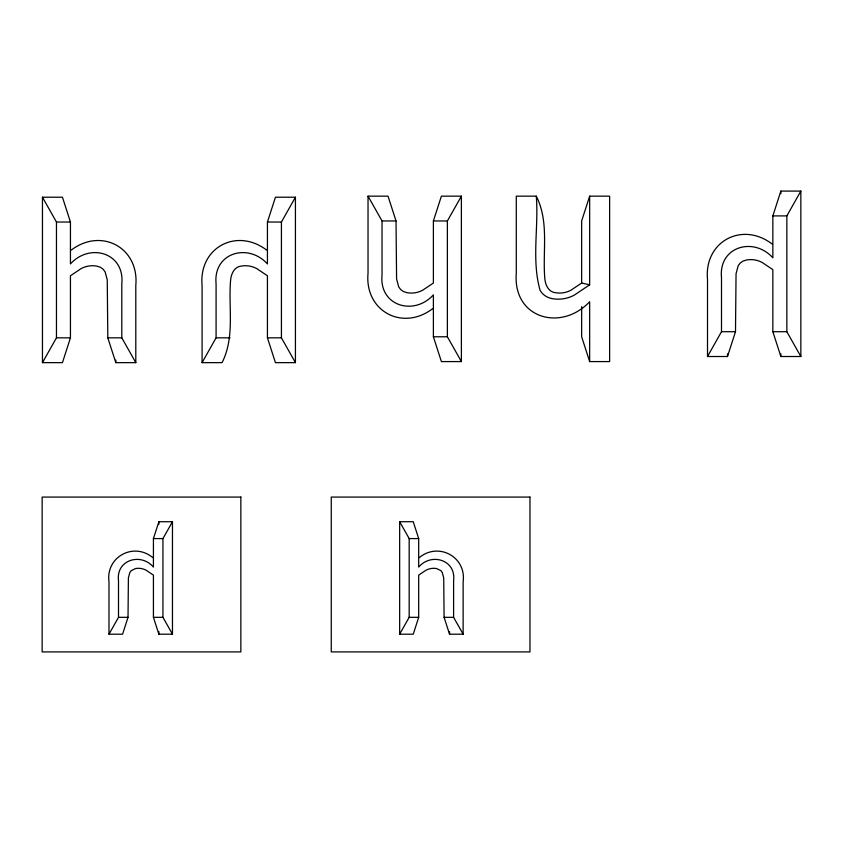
<?xml version="1.0" encoding="UTF-8"?>
<svg xmlns="http://www.w3.org/2000/svg" width="843" height="843" viewBox="0 0 843 843"><rect width="100%" height="100%" fill="white"/><g stroke="black" fill="none" stroke-linecap="round" stroke-linejoin="round"><path stroke-width="1.26" d="M70.443 337.832L62.445 362.648L42.456 362.648L42.456 197.22L62.445 197.22L70.443 222.036L70.443 263.933C89.811 242.51 124.964 252.731 121.803 283.88L121.803 337.832L135.797 362.648L115.818 362.648L107.809 337.832L107.251 279.823L105.133 271.899L103.078 269.17L100.37 267.242L96.755 266.103A23.867 23.867 0 0 0 81.276 268.506L70.443 275.766L70.443 337.832L56.46 337.832L42.456 362.648M108.989 634.199L118.505 617.329L118.505 580.637C115.839 559.857 140.886 552.344 153.426 567.076L153.426 538.582L158.874 521.712L172.467 521.712L172.467 634.199L158.874 634.199L153.426 617.329L153.426 575.116L146.06 570.184A16.228 16.228 0 0 0 135.533 568.551L131.234 570.637L129.843 572.492L128.399 577.876L128.02 617.329L122.583 634.199L108.989 634.199L108.989 581.786C105.565 556.886 133.658 541.733 152.836 557.623M202.088 362.648L216.082 337.832L216.082 283.88C212.921 252.731 248.074 242.51 267.431 263.933L267.431 222.036L275.44 197.22L295.429 197.22L295.429 362.648L275.44 362.648L267.431 337.832L267.431 275.766L256.609 268.506A23.867 23.867 0 0 0 241.13 266.103C234.259 266.925 231.298 273.69 230.634 279.823C228.158 307.642 235.176 336.62 222.067 362.648L202.088 362.648L202.088 285.566C198.526 247.705 236.535 227.294 266.567 250.034M433.386 220.961L441.395 196.156L461.384 196.156L461.384 361.584L441.395 361.584L433.386 336.768L433.386 294.871C414.029 316.283 378.876 306.062 382.037 274.923L382.037 220.961L368.033 196.156L388.022 196.156L396.031 220.961L396.589 278.98L398.707 286.905L400.752 289.634L403.47 291.552L407.085 292.7A23.867 23.867 0 0 0 422.564 290.287L433.386 283.037L433.386 220.961L447.38 220.961L461.384 196.156M418.686 617.329L413.249 634.199L399.656 634.199L399.656 521.712L413.249 521.712L418.686 538.582L418.686 567.076C431.226 552.344 456.274 559.857 453.608 580.637L453.608 617.329L463.134 634.199L449.54 634.199L444.092 617.329L443.713 577.876L442.269 572.492L440.878 570.637L436.579 568.551A16.228 16.228 0 0 0 426.052 570.184L418.686 575.116L418.686 617.329L409.171 617.329L399.656 634.199M589.657 196.156L581.649 220.961L581.649 283.037L570.816 290.287A23.867 23.867 0 0 1 555.337 292.7C548.466 291.878 545.505 285.103 544.852 278.98C542.376 251.151 549.394 222.173 536.285 196.156L516.295 196.156L516.295 273.227C512.628 318.327 560.974 332.1 589.657 301.72L589.657 361.584L609.637 361.584L609.637 196.156L589.657 196.156L589.657 284.818L574.188 295.187A34.089 34.089 0 0 1 552.07 298.622C547.075 297.684 542.629 294.818 540.11 290.35C531.396 259.876 538.825 227.325 536.285 196.156M727.488 356.515L735.496 331.699L736.055 273.69L738.173 265.766L740.228 263.037L742.936 261.119L746.55 259.971A23.867 23.867 0 0 1 762.03 262.384L772.852 269.634L772.852 331.699L780.86 356.515L800.85 356.515L800.85 191.087L780.86 191.087L772.852 215.903L772.852 257.8C753.494 236.388 718.341 246.609 721.503 277.747L721.503 331.699L707.509 356.515L727.488 356.515L727.488 353.912M295.429 362.648L281.425 337.832L281.425 222.036L295.429 197.22M172.467 634.199L162.941 617.329L162.941 538.582L172.467 521.712M800.85 356.515L786.846 331.699L786.846 215.903L800.85 191.087M71.318 250.034C101.35 227.294 139.358 247.705 135.797 285.566L135.797 362.648M432.512 308.77C402.48 331.51 364.471 311.088 368.033 273.227L368.033 196.156M419.287 557.623C438.465 541.733 466.548 556.886 463.134 581.786L463.134 634.199M772.852 215.903L786.846 215.903M382.037 220.961L396.031 220.961M42.456 197.22L56.46 222.036L70.443 222.036M267.431 222.036L281.425 222.036M721.503 331.699L735.496 331.699M772.852 331.699L786.846 331.699M433.386 336.768L447.38 336.768L461.384 361.584M107.809 337.832L121.803 337.832M216.082 337.832L230.076 337.832M267.431 337.832L281.425 337.832M153.426 538.582L162.941 538.582M399.656 521.712L409.171 538.582L418.686 538.582M118.505 617.329L128.02 617.329M153.426 617.329L162.941 617.329M444.092 617.329L453.608 617.329M581.649 283.037L589.657 284.818M771.988 243.901C741.956 221.161 703.947 241.583 707.509 279.444L707.509 356.515M589.657 361.584L581.649 336.768L581.649 306.652M780.86 191.087L780.86 193.69M780.86 353.912L780.86 356.515M449.54 631.576L449.54 634.199M447.38 220.961L447.38 336.768M409.171 538.582L409.171 617.329M158.874 521.712L158.874 524.335M158.874 631.576L158.874 634.199M115.818 360.045L115.818 362.648M56.46 222.036L56.46 337.832M240.856 497.075L42.15 497.075L42.15 651.913L240.856 651.913L240.856 497.075M529.962 497.075L331.257 497.075L331.257 651.913L529.962 651.913L529.962 497.075"/></g></svg>
